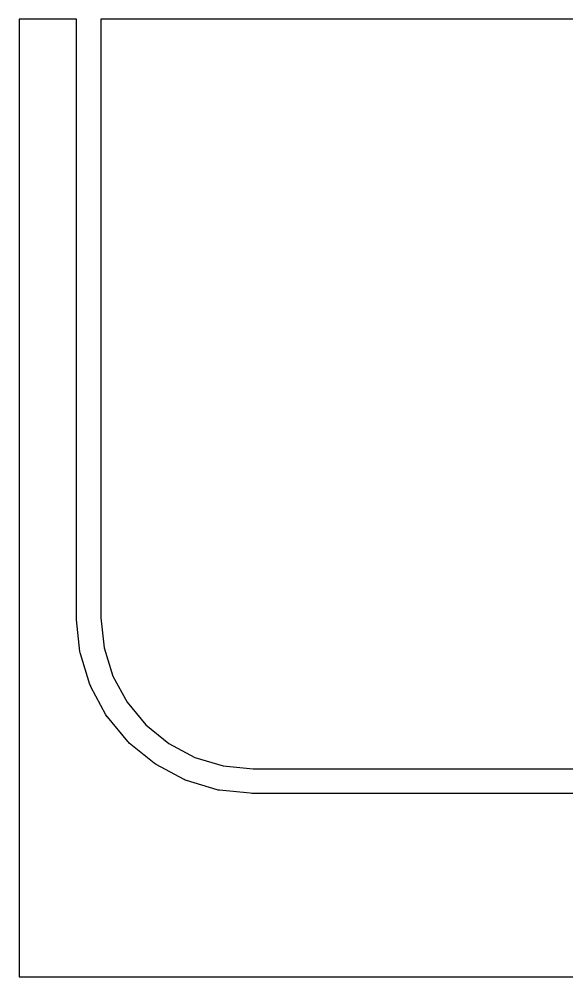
# Model space of a CAD drawing. Extents: x 59 to 2996, y -153 to 1402.
# Drawn here: x 757.89 to 761.23, y 450.51 to 456.36 of the extents above; entities that cross this region are included whole.
import ezdxf

# ---------------------------------------------------------------- set-up
doc = ezdxf.new("R2010")
doc.units = 0
doc.layers.add('BLACK', color=7, linetype='CONTINUOUS')

msp = doc.modelspace()

# ---------------------------------------------------------------- linework, layer by layer
at = {"layer": 'BLACK', "linetype": 'Continuous'}
for p, q in [((758.2391, 456.3555), (757.8891, 456.3555)), ((757.8891, 456.3555), (757.8891, 450.5073)), ((758.2391, 452.7023), (758.2391, 456.3555)), ((763.3211, 456.3554), (758.3891, 456.3555)), ((758.3891, 456.3555), (758.3891, 452.7026)), ((758.2391, 452.7021), (758.2391, 452.7023)), ((758.2391, 452.7018), (758.2391, 452.7021)), ((758.2391, 452.6986), (758.2391, 452.7018)), ((758.2391, 452.6985), (758.2391, 452.6986)), ((758.2391, 452.6951), (758.2391, 452.6985)), ((758.2401, 452.6918), (758.2391, 452.6951)), ((758.2401, 452.6885), (758.2401, 452.6918)), ((758.2401, 452.6875), (758.2401, 452.6885)), ((758.2601, 452.4934), (758.2401, 452.6875)), ((758.3891, 452.7026), (758.3891, 452.6994)), ((758.3891, 452.6994), (758.4091, 452.5164)), ((758.2621, 452.4868), (758.2601, 452.4934)), ((758.2631, 452.4801), (758.2621, 452.4868)), ((758.2631, 452.4791), (758.2631, 452.4801)), ((758.3211, 452.2926), (758.2631, 452.4791)), ((758.4091, 452.5164), (758.4621, 452.344)), ((758.4621, 452.344), (758.5481, 452.1853)), ((758.3241, 452.2863), (758.3211, 452.2926)), ((758.3261, 452.2801), (758.3241, 452.2863)), ((758.3271, 452.2791), (758.3261, 452.2801)), ((758.4191, 452.1075), (758.3271, 452.2791)), ((758.5481, 452.1853), (758.6631, 452.0462)), ((758.4231, 452.1018), (758.4191, 452.1075)), ((758.4271, 452.0961), (758.4231, 452.1018)), ((758.4281, 452.0953), (758.4271, 452.0961)), ((758.5521, 451.9449), (758.4281, 452.0953)), ((758.4281, 452.0953), (758.4281, 452.0953)), ((758.4281, 452.0953), (758.4281, 452.0953)), ((758.6631, 452.0462), (758.8031, 451.9322)), ((758.5571, 451.9402), (758.5521, 451.9449)), ((758.5621, 451.9353), (758.5571, 451.9402)), ((758.5621, 451.9346), (758.5621, 451.9353)), ((758.7141, 451.8113), (758.5621, 451.9346)), ((758.5621, 451.9346), (758.5621, 451.9346)), ((758.5621, 451.9346), (758.5621, 451.9346)), ((758.8031, 451.9322), (758.9621, 451.8475)), ((758.9621, 451.8475), (759.1351, 451.7953)), ((758.7191, 451.8075), (758.7141, 451.8113)), ((758.7251, 451.8037), (758.7191, 451.8075)), ((758.7261, 451.8032), (758.7251, 451.8037)), ((758.8981, 451.7116), (758.7261, 451.8032)), ((758.7261, 451.8032), (758.7261, 451.8032)), ((758.7261, 451.8032), (758.7261, 451.8032)), ((759.1351, 451.7953), (759.3181, 451.7773)), ((759.3181, 451.7773), (771.2701, 451.7773)), ((758.9041, 451.709), (758.8981, 451.7116)), ((758.9111, 451.7063), (758.9041, 451.709)), ((758.9121, 451.706), (758.9111, 451.7063)), ((759.0981, 451.6496), (758.9121, 451.706)), ((758.9121, 451.706), (758.9121, 451.706)), ((758.9121, 451.706), (758.9121, 451.706)), ((759.1051, 451.6483), (759.0981, 451.6496)), ((759.1121, 451.6468), (759.1051, 451.6483)), ((759.1131, 451.6467), (759.1121, 451.6468)), ((759.3001, 451.6284), (759.1131, 451.6467)), ((759.3111, 451.6273), (759.3001, 451.6284)), ((759.3001, 451.6284), (759.3001, 451.6284)), ((771.2711, 451.6273), (759.3111, 451.6273)), ((757.8891, 450.5073), (771.2791, 450.5073))]:
    msp.add_line(p, q, dxfattribs=at)

doc.saveas('drawing.dxf')
